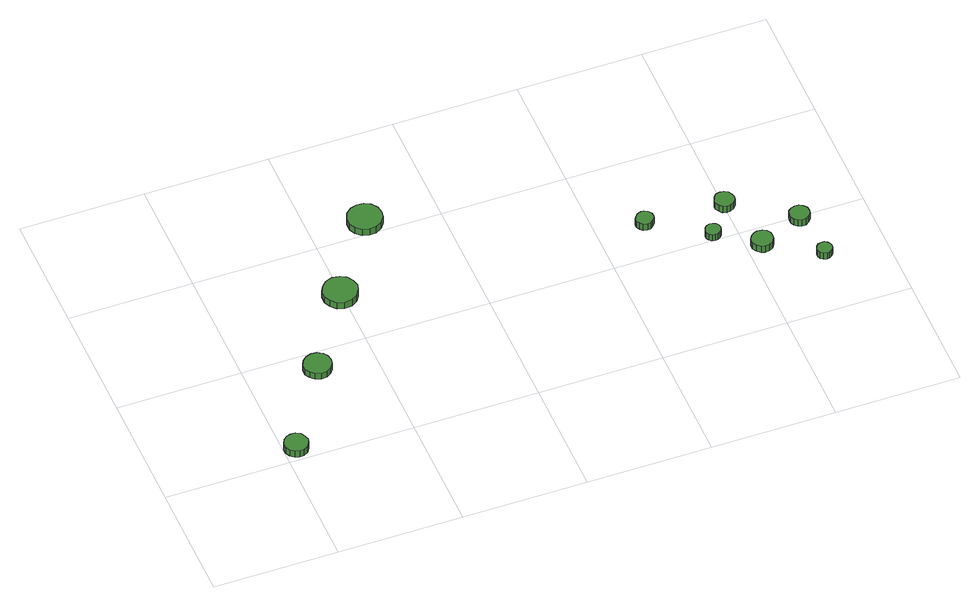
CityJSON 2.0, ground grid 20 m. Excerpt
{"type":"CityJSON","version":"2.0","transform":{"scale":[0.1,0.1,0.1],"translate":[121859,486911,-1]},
"CityObjects":{
"tree1":{"type":"SolitaryVegetationObject","attributes":{"function":"something"},"geometry":[{"type":"MultiSurface","lod":"1","boundaries":[[[0,1,2,3,4,5,6,7,8,9,10,11,12,13,14]],[[15,16,17,18,19,20,21,22,23,24,25,26,27,28,29]],[[0,29,28,1]],[[1,28,27,2]],[[2,27,26,3]],[[3,26,25,4]],[[4,25,24,5]],[[5,24,23,6]],[[6,23,22,7]],[[7,22,21,8]],[[8,21,20,9]],[[9,20,19,10]],[[10,19,18,11]],[[11,18,17,12]],[[12,17,16,13]],[[13,16,15,14]],[[14,15,29,0]]]}]},
"tree2":{"type":"SolitaryVegetationObject","attributes":{"function":"something"},"geometry":[{"type":"MultiSurface","lod":"1","boundaries":[[[30,31,32,33,34,35,36,37,38,39,40,41,42,43,44]],[[45,46,47,48,49,50,51,52,53,54,55,56,57,58,59]],[[30,59,58,31]],[[31,58,57,32]],[[32,57,56,33]],[[33,56,55,34]],[[34,55,54,35]],[[35,54,53,36]],[[36,53,52,37]],[[37,52,51,38]],[[38,51,50,39]],[[39,50,49,40]],[[40,49,48,41]],[[41,48,47,42]],[[42,47,46,43]],[[43,46,45,44]],[[44,45,59,30]]]}]},
"tree3":{"type":"SolitaryVegetationObject","attributes":{"function":"something"},"geometry":[{"type":"MultiSurface","lod":"1","boundaries":[[[60,61,62,63,64,65,66,67,68,69,70,71,72,73,74]],[[75,76,77,78,79,80,81,82,83,84,85,86,87,88,89]],[[60,89,88,61]],[[61,88,87,62]],[[62,87,86,63]],[[63,86,85,64]],[[64,85,84,65]],[[65,84,83,66]],[[66,83,82,67]],[[67,82,81,68]],[[68,81,80,69]],[[69,80,79,70]],[[70,79,78,71]],[[71,78,77,72]],[[72,77,76,73]],[[73,76,75,74]],[[74,75,89,60]]]}]},
"tree4":{"type":"SolitaryVegetationObject","attributes":{"function":"something"},"geometry":[{"type":"MultiSurface","lod":"1","boundaries":[[[90,91,92,93,94,95,96,97,98,99,100,101,102,103,104]],[[105,106,107,108,109,110,111,112,113,114,115,116,117,118,119]],[[90,119,118,91]],[[91,118,117,92]],[[92,117,116,93]],[[93,116,115,94]],[[94,115,114,95]],[[95,114,113,96]],[[96,113,112,97]],[[97,112,111,98]],[[98,111,110,99]],[[99,110,109,100]],[[100,109,108,101]],[[101,108,107,102]],[[102,107,106,103]],[[103,106,105,104]],[[104,105,119,90]]]}]},
"tree5":{"type":"SolitaryVegetationObject","attributes":{"function":"something"},"geometry":[{"type":"MultiSurface","lod":"1","boundaries":[[[120,121,122,123,124,125,126,127,128,129,130,131,132,133,134]],[[135,136,137,138,139,140,141,142,143,144,145,146,147,148,149]],[[120,149,148,121]],[[121,148,147,122]],[[122,147,146,123]],[[123,146,145,124]],[[124,145,144,125]],[[125,144,143,126]],[[126,143,142,127]],[[127,142,141,128]],[[128,141,140,129]],[[129,140,139,130]],[[130,139,138,131]],[[131,138,137,132]],[[132,137,136,133]],[[133,136,135,134]],[[134,135,149,120]]]}]},
"tree6":{"type":"SolitaryVegetationObject","attributes":{"function":"something"},"geometry":[{"type":"MultiSurface","lod":"1","boundaries":[[[150,151,152,153,154,155,156,157,158,159,160,161,162,163,164]],[[165,166,167,168,169,170,171,172,173,174,175,176,177,178,179]],[[150,179,178,151]],[[151,178,177,152]],[[152,177,176,153]],[[153,176,175,154]],[[154,175,174,155]],[[155,174,173,156]],[[156,173,172,157]],[[157,172,171,158]],[[158,171,170,159]],[[159,170,169,160]],[[160,169,168,161]],[[161,168,167,162]],[[162,167,166,163]],[[163,166,165,164]],[[164,165,179,150]]]}]},
"tree7":{"type":"SolitaryVegetationObject","attributes":{"function":"something"},"geometry":[{"type":"MultiSurface","lod":"1","boundaries":[[[180,181,182,183,184,185,186,187,188,189,190,191,192,193,194]],[[195,196,197,198,199,200,201,202,203,204,205,206,207,208,209]],[[180,209,208,181]],[[181,208,207,182]],[[182,207,206,183]],[[183,206,205,184]],[[184,205,204,185]],[[185,204,203,186]],[[186,203,202,187]],[[187,202,201,188]],[[188,201,200,189]],[[189,200,199,190]],[[190,199,198,191]],[[191,198,197,192]],[[192,197,196,193]],[[193,196,195,194]],[[194,195,209,180]]]}]},
"tree8":{"type":"SolitaryVegetationObject","attributes":{"function":"something"},"geometry":[{"type":"MultiSurface","lod":"1","boundaries":[[[210,211,212,213,214,215,216,217,218,219,220,221,222,223,224]],[[225,226,227,228,229,230,231,232,233,234,235,236,237,238,239]],[[210,239,238,211]],[[211,238,237,212]],[[212,237,236,213]],[[213,236,235,214]],[[214,235,234,215]],[[215,234,233,216]],[[216,233,232,217]],[[217,232,231,218]],[[218,231,230,219]],[[219,230,229,220]],[[220,229,228,221]],[[221,228,227,222]],[[222,227,226,223]],[[223,226,225,224]],[[224,225,239,210]]]}]},
"tree9":{"type":"SolitaryVegetationObject","attributes":{"function":"something"},"geometry":[{"type":"MultiSurface","lod":"1","boundaries":[[[240,241,242,243,244,245,246,247,248,249,250,251,252,253,254]],[[255,256,257,258,259,260,261,262,263,264,265,266,267,268,269]],[[240,269,268,241]],[[241,268,267,242]],[[242,267,266,243]],[[243,266,265,244]],[[244,265,264,245]],[[245,264,263,246]],[[246,263,262,247]],[[247,262,261,248]],[[248,261,260,249]],[[249,260,259,250]],[[250,259,258,251]],[[251,258,257,252]],[[252,257,256,253]],[[253,256,255,254]],[[254,255,269,240]]]}]},
"tree10":{"type":"SolitaryVegetationObject","attributes":{"function":"something"},"geometry":[{"type":"MultiSurface","lod":"1","boundaries":[[[270,271,272,273,274,275,276,277,278,279,280,281,282,283,284]],[[285,286,287,288,289,290,291,292,293,294,295,296,297,298,299]],[[270,299,298,271]],[[271,298,297,272]],[[272,297,296,273]],[[273,296,295,274]],[[274,295,294,275]],[[275,294,293,276]],[[276,293,292,277]],[[277,292,291,278]],[[278,291,290,279]],[[279,290,289,280]],[[280,289,288,281]],[[281,288,287,282]],[[282,287,286,283]],[[283,286,285,284]],[[284,285,299,270]]]}]}
},
"vertices":[
[39,24,22],[37,32,22],[33,39,22],[26,43,22],[18,43,22],[11,41,22],[5,36,22],[1,28,22],[1,20,22],[5,13,22],[11,8,22],[18,5,22],[26,6,22],[33,10,22],[37,17,22],[37,17,9],[33,10,9],[26,6,9],[18,5,9],[11,8,9],[5,13,9],[1,20,9],[1,28,9],[5,36,9],[11,41,9],[18,43,9],[26,43,9],[33,39,9],[37,32,9],[39,24,9],
[131,164,24],[129,173,24],[124,180,24],[116,185,24],[107,186,24],[98,183,24],[91,177,24],[87,169,24],[87,159,24],[91,151,24],[98,145,24],[107,142,24],[116,143,24],[124,148,24],[129,155,24],[129,155,12],[124,148,12],[116,143,12],[107,142,12],[98,145,12],[91,151,12],[87,159,12],[87,169,12],[91,177,12],[98,183,12],[107,186,12],[116,185,12],[124,180,12],[129,173,12],[131,164,12],
[222,289,30],[219,300,30],[213,310,30],[203,315,30],[191,317,30],[180,313,30],[172,305,30],[167,295,30],[167,283,30],[172,273,30],[180,265,30],[191,262,30],[203,263,30],[213,269,30],[219,278,30],[219,278,17],[213,269,17],[203,263,17],[191,262,17],[180,265,17],[172,273,17],[167,283,17],[167,295,17],[172,305,17],[180,313,17],[191,317,17],[203,315,17],[213,310,17],[219,300,17],[222,289,17],
[309,412,36],[307,423,36],[300,433,36],[290,438,36],[279,439,36],[268,436,36],[259,428,36],[255,418,36],[255,406,36],[259,396,36],[268,388,36],[279,385,36],[290,386,36],[300,392,36],[307,401,36],[307,401,23],[300,392,23],[290,386,23],[279,385,23],[268,388,23],[259,396,23],[255,406,23],[255,418,23],[259,428,23],[268,436,23],[279,439,23],[290,438,23],[300,433,23],[307,423,23],[309,412,23],
[686,259,34],[685,265,34],[681,270,34],[676,273,34],[671,273,34],[665,271,34],[661,267,34],[658,262,34],[658,256,34],[661,251,34],[665,247,34],[671,245,34],[676,246,34],[681,249,34],[685,254,34],[685,254,21],[681,249,21],[676,246,21],[671,245,21],[665,247,21],[661,251,21],[658,256,21],[658,262,21],[661,267,21],[665,271,21],[671,273,21],[676,273,21],[681,270,21],[685,265,21],[686,259,21],
[771,201,33],[770,206,33],[767,210,33],[763,212,33],[758,213,33],[753,211,33],[749,208,33],[747,203,33],[747,198,33],[749,194,33],[753,190,33],[758,189,33],[763,189,33],[767,192,33],[770,196,33],[770,196,20],[767,192,20],[763,189,20],[758,189,20],[753,190,20],[749,194,20],[747,198,20],[747,203,20],[749,208,20],[753,211,20],[758,213,20],[763,212,20],[767,210,20],[770,206,20],[771,201,20],
[838,157,32],[837,164,32],[833,170,32],[827,173,32],[819,174,32],[813,172,32],[807,167,32],[804,161,32],[804,153,32],[807,147,32],[813,142,32],[819,140,32],[827,141,32],[833,144,32],[837,150,32],[837,150,19],[833,144,19],[827,141,19],[819,140,19],[813,142,19],[807,147,19],[804,153,19],[804,161,19],[807,167,19],[813,172,19],[819,174,19],[827,173,19],[833,170,19],[837,164,19],[838,157,19],
[813,253,33],[812,259,33],[808,265,33],[802,268,33],[796,269,33],[789,267,33],[785,262,33],[782,256,33],[782,250,33],[785,244,33],[789,239,33],[796,237,33],[802,238,33],[808,241,33],[812,246,33],[812,246,20],[808,241,20],[802,238,20],[796,237,20],[789,239,20],[785,244,20],[782,250,20],[782,256,20],[785,262,20],[789,267,20],[796,269,20],[802,268,20],[808,265,20],[812,259,20],[813,253,20],
[913,105,32],[912,110,32],[909,114,32],[905,117,32],[900,117,32],[895,116,32],[891,112,32],[889,108,32],[889,103,32],[891,98,32],[895,95,32],[900,93,32],[905,94,32],[909,96,32],[912,100,32],[912,100,19],[909,96,19],[905,94,19],[900,93,19],[895,95,19],[891,98,19],[889,103,19],[889,108,19],[891,112,19],[895,116,19],[900,117,19],[905,117,19],[909,114,19],[912,110,19],[913,105,19],
[908,187,32],[907,193,32],[903,198,32],[897,202,32],[891,202,32],[884,200,32],[879,196,32],[877,190,32],[877,183,32],[879,177,32],[884,173,32],[891,171,32],[897,171,32],[903,175,32],[907,180,32],[907,180,19],[903,175,19],[897,171,19],[891,171,19],[884,173,19],[879,177,19],[877,183,19],[877,190,19],[879,196,19],[884,200,19],[891,202,19],[897,202,19],[903,198,19],[907,193,19],[908,187,19]
]}
